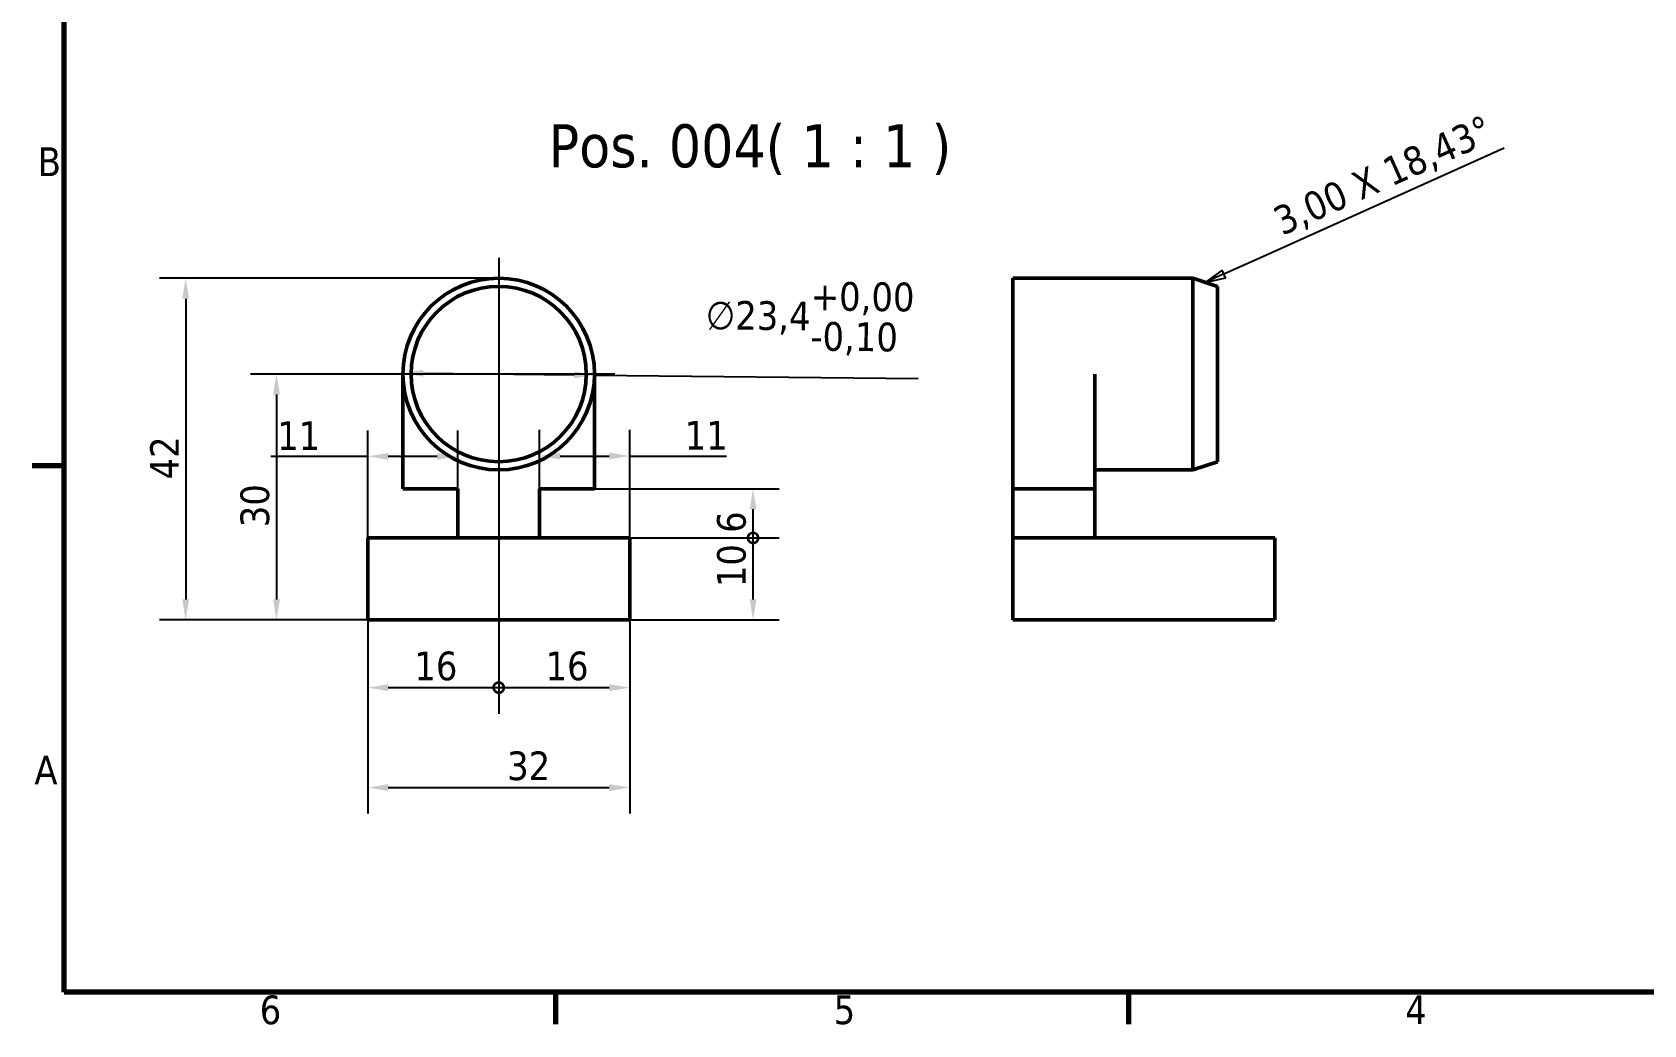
# Model space of a CAD drawing. Header units: millimetres. Extents: x 0 to 420, y 0 to 297.
# Drawn here: x 6.1 to 202.9, y 6 to 127.2 of the extents above; entities that cross this region are included whole.
import ezdxf

# ---------------------------------------------------------------- set-up
doc = ezdxf.new("R2010")
doc.units = ezdxf.units.MM
for name, color, linetype, lineweight in [('Border (ISO)', 7, 'Continuous', 70), ('Center Mark (ISO)', 7, 'Continuous', 25), ('Dimension (ISO)', 7, 'Continuous', 25), ('Symbol (ISO)', 7, 'Continuous', 25), ('Visible (ISO)', 7, 'Continuous', 50)]:
    doc.layers.add(name, color=color, linetype=linetype, lineweight=lineweight)
doc.styles.add('Label Text (ISO)', font='tahoma.ttf')
doc.styles.add('Note Text (ISO)', font='tahoma.ttf')
doc.dimstyles.new('Default (ISO)', dxfattribs={"dimtxt": 3.5, "dimasz": 2.5, "dimexe": 3.175, "dimexo": 0, "dimgap": 0.762, "dimtad": 1, "dimrnd": 1e-08, "dimzin": 0, "dimtxsty": 'Note Text (ISO)', "dimcen": 0.09, "dimdle": 10, "dimclrd": 256, "dimclre": 256, "dimclrt": 256, "dimazin": 0, "dimtfac": 1.001486, "dimtmove": 0, "dimatfit": 3, "dimfxl": 1, "dimtolj": 1, "dimtzin": 0, "dimlwd": -1, "dimlwe": -1, "dimarcsym": 0})

# ---------------------------------------------------------------- blocks, each defined once
blk = doc.blocks.new('Borders Default Border')
at = {"layer": 'Border (ISO)'}
for p, q in [((10, 74.25), (6.1, 74.25)), ((70, 10), (70, 6.1)), ((140, 10), (140, 6.1))]:
    blk.add_line(p, q, dxfattribs=at)
at = {"layer": 'Border (ISO)', "flags": 128}
blk.add_lwpolyline([(10, 10), (10, 287), (410, 287), (410, 10), (10, 10)], dxfattribs=at)
at = {"layer": 'Border (ISO)', "char_height": 3.5, "attachment_point": 7, "style": 'Note Text (ISO)'}
for s, insert in [('B', (6.78, 109.63)), ('A', (6.36, 35.38)), ('6', (33.88, 6.03)), ('5', (103.98, 6.03)), ('4', (173.78, 6.1))]:
    blk.add_mtext(s, dxfattribs=dict(at, insert=insert))
blk = doc.blocks.new('*D35')
at = {"layer": 'Defpoints', "color": 0, "transparency": 16777216}
for p in [(63.07, 97.15), (24.84, 55.45), (47.07, 55.45)]:
    blk.add_point(p, dxfattribs=at)
at = {"layer": 'Dimension (ISO)', "transparency": 16777216}
for p, q in [((63.07, 97.15), (21.66, 97.15)), ((24.84, 94.65), (24.84, 57.95)), ((47.07, 55.45), (21.66, 55.45))]:
    blk.add_line(p, q, dxfattribs=at)
for points in [[(24.42, 94.65), (25.25, 94.65), (24.84, 97.15)], [(24.42, 57.95), (25.25, 57.95), (24.84, 55.45)]]:
    blk.add_solid(points, dxfattribs=at)
at = {"layer": 'Dimension (ISO)', "transparency": 16777216, "insert": (20.5, 72.59), "char_height": 3.5, "attachment_point": 1, "rotation": 90, "style": 'Note Text (ISO)'}
blk.add_mtext('\\A1;42', dxfattribs=at)
blk = doc.blocks.new('*D36')
at = {"layer": 'Defpoints', "color": 0, "transparency": 16777216}
for p in [(47.07, 55.45), (79.07, 55.45), (79.07, 34.98)]:
    blk.add_point(p, dxfattribs=at)
at = {"layer": 'Dimension (ISO)', "transparency": 16777216}
for p, q in [((47.07, 55.45), (47.07, 31.8)), ((79.07, 55.45), (79.07, 31.8)), ((49.57, 34.98), (76.57, 34.98))]:
    blk.add_line(p, q, dxfattribs=at)
for points in [[(49.57, 35.4), (49.57, 34.56), (47.07, 34.98)], [(76.57, 35.4), (76.57, 34.56), (79.07, 34.98)]]:
    blk.add_solid(points, dxfattribs=at)
at = {"layer": 'Dimension (ISO)', "transparency": 16777216, "insert": (64.1, 39.39), "char_height": 3.5, "attachment_point": 1, "style": 'Note Text (ISO)'}
blk.add_mtext('\\A1;32', dxfattribs=at)
blk = doc.blocks.new('*D37')
at = {"layer": 'Defpoints', "color": 0, "transparency": 16777216}
for p in [(63.07, 85.45), (35.93, 55.45), (47.07, 55.45)]:
    blk.add_point(p, dxfattribs=at)
at = {"layer": 'Dimension (ISO)', "transparency": 16777216}
for p, q in [((63.07, 85.45), (32.76, 85.45)), ((35.93, 82.95), (35.93, 57.95)), ((47.07, 55.45), (32.76, 55.45))]:
    blk.add_line(p, q, dxfattribs=at)
for points in [[(35.52, 82.95), (36.35, 82.95), (35.93, 85.45)], [(35.52, 57.95), (36.35, 57.95), (35.93, 55.45)]]:
    blk.add_solid(points, dxfattribs=at)
at = {"layer": 'Dimension (ISO)', "transparency": 16777216, "insert": (31.53, 66.76), "char_height": 3.5, "attachment_point": 1, "rotation": 90, "style": 'Note Text (ISO)'}
blk.add_mtext('\\A1;30', dxfattribs=at)
blk = doc.blocks.new('*D38')
at = {"layer": 'Defpoints', "color": 0, "transparency": 16777216}
for p in [(51.37, 85.58), (74.77, 85.33)]:
    blk.add_point(p, dxfattribs=at)
at = {"layer": 'Dimension (ISO)', "transparency": 16777216}
for p, q in [((53.87, 85.55), (72.27, 85.36)), ((74.77, 85.33), (114.29, 84.9))]:
    blk.add_line(p, q, dxfattribs=at)
for points in [[(53.87, 85.97), (53.86, 85.14), (51.37, 85.58)], [(72.27, 85.77), (72.26, 84.94), (74.77, 85.33)]]:
    blk.add_solid(points, dxfattribs=at)
at = {"layer": 'Dimension (ISO)', "transparency": 16777216, "insert": (88.41, 96.88), "char_height": 3.5, "attachment_point": 1, "rotation": 359.3849, "style": 'Note Text (ISO)'}
blk.add_mtext('\\A1;∅23,4{\\H3.5052;\\S+0,00^ -0,10;}', dxfattribs=at)
blk = doc.blocks.new('Chamfer Note2')
at = {"layer": 'Symbol (ISO)'}
for p, q in [((156.11, 99.69), (185.87, 113.06)), ((151.64, 97.68), (156.11, 99.69)), ((151.43, 98.14), (149.36, 96.65)), ((151.64, 97.68), (149.36, 96.65)), ((149.36, 96.65), (151.84, 97.22)), ((151.84, 97.22), (151.43, 98.14))]:
    blk.add_line(p, q, dxfattribs=at)
at = {"layer": 'Symbol (ISO)', "flags": 128}
blk.add_lwpolyline([(151.43, 98.14), (149.36, 96.65), (151.84, 97.22), (151.43, 98.14)], dxfattribs=at)
at = {"layer": 'Symbol (ISO)'}
blk.add_solid([(151.43, 98.14), (149.36, 96.65), (151.84, 97.22), (151.43, 98.14)], dxfattribs=at)
at = {"layer": 'Symbol (ISO)', "insert": (158.97, 101.81), "char_height": 3.5, "attachment_point": 7, "rotation": 24.2014, "style": 'Note Text (ISO)'}
blk.add_mtext('3,00 X 18,43°', dxfattribs=at)
blk = doc.blocks.new('_DotSmall')
at = {"color": 0, "linetype": 'ByBlock', "const_width": 0.5}
blk.add_lwpolyline([(-0.0625, 0, 1), (0.0625, 0, 1)], format="xyb", close=True, dxfattribs=at)
blk = doc.blocks.new('*D40')
at = {"layer": 'Defpoints', "color": 0, "transparency": 16777216}
for p in [(63.07, 85.45), (47.07, 55.45), (63.07, 47.18)]:
    blk.add_point(p, dxfattribs=at)
at = {"layer": 'Dimension (ISO)', "transparency": 16777216}
for p, q in [((63.07, 85.45), (63.07, 44)), ((47.07, 55.45), (47.07, 44)), ((49.57, 47.18), (63.07, 47.18))]:
    blk.add_line(p, q, dxfattribs=at)
blk.add_solid([(49.57, 47.6), (49.57, 46.76), (47.07, 47.18)], dxfattribs=at)
at = {"layer": 'Dimension (ISO)', "transparency": 16777216, "xscale": 2.5, "yscale": 2.5, "zscale": 2.5}
blk.add_blockref('_DotSmall', (63.07, 47.18), dxfattribs=at)
at = {"layer": 'Dimension (ISO)', "transparency": 16777216, "insert": (52.77, 51.58), "char_height": 3.5, "attachment_point": 1, "style": 'Note Text (ISO)'}
blk.add_mtext('\\A1;16', dxfattribs=at)
blk = doc.blocks.new('*D41')
at = {"layer": 'Defpoints', "color": 0, "transparency": 16777216}
for p in [(63.07, 85.45), (79.07, 55.45), (79.07, 47.18)]:
    blk.add_point(p, dxfattribs=at)
at = {"layer": 'Dimension (ISO)', "transparency": 16777216}
for p, q in [((63.07, 85.45), (63.07, 44)), ((79.07, 55.45), (79.07, 44)), ((63.07, 47.18), (76.57, 47.18))]:
    blk.add_line(p, q, dxfattribs=at)
blk.add_solid([(76.57, 47.6), (76.57, 46.76), (79.07, 47.18)], dxfattribs=at)
at = {"layer": 'Dimension (ISO)', "transparency": 16777216, "xscale": 2.5, "yscale": 2.5, "zscale": 2.5, "rotation": 180}
blk.add_blockref('_DotSmall', (63.07, 47.18), dxfattribs=at)
at = {"layer": 'Dimension (ISO)', "transparency": 16777216, "insert": (68.79, 51.58), "char_height": 3.5, "attachment_point": 1, "style": 'Note Text (ISO)'}
blk.add_mtext('\\A1;16', dxfattribs=at)
blk = doc.blocks.new('*D42')
at = {"layer": 'Defpoints', "color": 0, "transparency": 16777216}
for p in [(79.07, 65.45), (94.13, 65.45), (79.07, 55.45)]:
    blk.add_point(p, dxfattribs=at)
at = {"layer": 'Dimension (ISO)', "transparency": 16777216}
for p, q in [((79.07, 65.45), (97.31, 65.45)), ((94.13, 57.95), (94.13, 65.45)), ((79.07, 55.45), (97.31, 55.45))]:
    blk.add_line(p, q, dxfattribs=at)
blk.add_solid([(93.72, 57.95), (94.55, 57.95), (94.13, 55.45)], dxfattribs=at)
at = {"layer": 'Dimension (ISO)', "transparency": 16777216, "xscale": 2.5, "yscale": 2.5, "zscale": 2.5, "rotation": 90}
blk.add_blockref('_DotSmall', (94.13, 65.45), dxfattribs=at)
at = {"layer": 'Dimension (ISO)', "transparency": 16777216, "insert": (89.73, 59.44), "char_height": 3.5, "attachment_point": 1, "rotation": 90, "style": 'Note Text (ISO)'}
blk.add_mtext('\\A1;10', dxfattribs=at)
blk = doc.blocks.new('*D43')
at = {"layer": 'Defpoints', "color": 0, "transparency": 16777216}
for p in [(74.77, 71.45), (94.13, 71.45), (79.07, 65.45)]:
    blk.add_point(p, dxfattribs=at)
at = {"layer": 'Dimension (ISO)', "transparency": 16777216}
for p, q in [((74.77, 71.45), (97.31, 71.45)), ((94.13, 65.45), (94.13, 68.95)), ((79.07, 65.45), (97.31, 65.45))]:
    blk.add_line(p, q, dxfattribs=at)
blk.add_solid([(93.72, 68.95), (94.55, 68.95), (94.13, 71.45)], dxfattribs=at)
at = {"layer": 'Dimension (ISO)', "transparency": 16777216, "xscale": 2.5, "yscale": 2.5, "zscale": 2.5, "rotation": 270}
blk.add_blockref('_DotSmall', (94.13, 65.45), dxfattribs=at)
at = {"layer": 'Dimension (ISO)', "transparency": 16777216, "insert": (89.73, 66.07), "char_height": 3.5, "attachment_point": 1, "rotation": 90, "style": 'Note Text (ISO)'}
blk.add_mtext('\\A1;6', dxfattribs=at)
blk = doc.blocks.new('*D44')
at = {"layer": 'Defpoints', "color": 0, "transparency": 16777216}
for p in [(58.07, 75.41), (58.07, 71.45), (47.07, 65.45)]:
    blk.add_point(p, dxfattribs=at)
at = {"layer": 'Dimension (ISO)', "transparency": 16777216}
for p, q in [((47.07, 65.45), (47.07, 78.58)), ((58.07, 71.45), (58.07, 78.58)), ((47.07, 75.41), (35.26, 75.41)), ((55.57, 75.41), (49.57, 75.41))]:
    blk.add_line(p, q, dxfattribs=at)
for points in [[(49.57, 75.82), (49.57, 74.99), (47.07, 75.41)], [(55.57, 75.82), (55.57, 74.99), (58.07, 75.41)]]:
    blk.add_solid(points, dxfattribs=at)
at = {"layer": 'Dimension (ISO)', "transparency": 16777216, "insert": (36.02, 79.68), "char_height": 3.5, "attachment_point": 1, "style": 'Note Text (ISO)'}
blk.add_mtext('\\A1;11', dxfattribs=at)
blk = doc.blocks.new('*D45')
at = {"layer": 'Defpoints', "color": 0, "transparency": 16777216}
for p in [(79.07, 75.45), (68.07, 71.45), (79.07, 65.45)]:
    blk.add_point(p, dxfattribs=at)
at = {"layer": 'Dimension (ISO)', "transparency": 16777216}
for p, q in [((68.07, 71.45), (68.07, 78.63)), ((79.07, 65.45), (79.07, 78.63)), ((70.57, 75.45), (76.57, 75.45)), ((79.07, 75.45), (90.88, 75.45))]:
    blk.add_line(p, q, dxfattribs=at)
for points in [[(70.57, 75.87), (70.57, 75.04), (68.07, 75.45)], [(76.57, 75.87), (76.57, 75.04), (79.07, 75.45)]]:
    blk.add_solid(points, dxfattribs=at)
at = {"layer": 'Dimension (ISO)', "transparency": 16777216, "insert": (85.78, 79.73), "char_height": 3.5, "attachment_point": 1, "style": 'Note Text (ISO)'}
blk.add_mtext('\\A1;11', dxfattribs=at)

msp = doc.modelspace()

# ---------------------------------------------------------------- linework, layer by layer
at = {"layer": 'Center Mark (ISO)', "linetype": 'Continuous'}
for p, q in [((63.068, 99.655), (63.068, 71.255)), ((77.268, 85.455), (48.868, 85.455))]:
    msp.add_line(p, q, dxfattribs=at)
at = {"layer": 'Visible (ISO)'}
for p, q in [((125.858, 97.155), (125.858, 85.455)), ((125.858, 97.155), (147.858, 97.155)), ((147.858, 73.755), (147.858, 97.155)), ((150.858, 96.155), (147.858, 97.155)), ((150.858, 96.155), (150.858, 74.755)), ((51.368, 71.455), (51.368, 85.455)), ((74.768, 85.455), (74.768, 71.455)), ((125.858, 71.455), (125.858, 85.455)), ((135.858, 71.455), (135.858, 85.455)), ((135.858, 73.755), (147.858, 73.755)), ((150.858, 74.755), (147.858, 73.755)), ((51.368, 71.455), (58.068, 71.455)), ((58.068, 71.455), (58.068, 65.455)), ((68.068, 65.455), (68.068, 71.455)), ((68.068, 71.455), (74.768, 71.455)), ((125.858, 71.455), (135.858, 71.455)), ((125.858, 65.455), (125.858, 71.455)), ((135.858, 71.455), (135.858, 65.455)), ((47.068, 65.455), (47.068, 55.455)), ((79.068, 65.455), (47.068, 65.455)), ((79.068, 65.455), (79.068, 55.455)), ((125.858, 65.455), (125.858, 55.455)), ((157.858, 65.455), (125.858, 65.455)), ((157.858, 65.455), (157.858, 55.455)), ((79.068, 55.455), (47.068, 55.455)), ((157.858, 55.455), (125.858, 55.455))]:
    msp.add_line(p, q, dxfattribs=at)
for radius in [11.7, 10.7]:
    msp.add_circle((63.068, 85.455), radius, dxfattribs=at)

# ---------------------------------------------------------------- block references
msp.add_blockref('Borders Default Border', (0, 0))
at = {"layer": 'Symbol (ISO)'}
msp.add_blockref('Chamfer Note2', (0, 0), dxfattribs=at)

# ---------------------------------------------------------------- texts
at = {"layer": 'Symbol (ISO)', "insert": (69.166, 109.745), "char_height": 5.25, "attachment_point": 7, "style": 'Label Text (ISO)'}
msp.add_mtext('Pos. 004( 1 : 1 )', dxfattribs=at)

# ---------------------------------------------------------------- dimensions: what is measured, and where the dimension line sits
at = {"layer": 'Dimension (ISO)'}
for base, p1, p2, angle, override, picture, middle in [((24.838, 55.455), (63.068, 97.155), (47.068, 55.455), 90, {"dimgap": 0.762, "dimdec": 0, "dimtol": 0, "dimlim": 0, "dimtp": 0, "dimtm": 0, "dimtdec": 2, "dimtofl": 0, "dimatfit": 1}, '*D35', (24.838, 75.067)), ((35.934, 55.455), (63.068, 85.455), (47.068, 55.455), 90, {"dimgap": 0.762, "dimdec": 0, "dimtol": 0, "dimlim": 0, "dimtp": 0, "dimtm": 0, "dimtdec": 2, "dimtofl": 0, "dimatfit": 1}, '*D37', (35.934, 69.179)), ((63.068, 47.178), (47.068, 55.455), (63.068, 85.455), 180, {"dimgap": 0.762, "dimdec": 0, "dimblk2": 'DotSmall', "dimsah": 1, "dimdle": 0, "dimtol": 0, "dimlim": 0, "dimtp": 0, "dimtm": 0, "dimtdec": 2, "dimtofl": 0, "dimatfit": 1}, '*D40', (55.058, 47.178)), ((79.068, 47.178), (63.068, 85.455), (79.068, 55.455), 180, {"dimgap": 0.762, "dimdec": 0, "dimblk1": 'DotSmall', "dimsah": 1, "dimdle": 0, "dimtol": 0, "dimlim": 0, "dimtp": 0, "dimtm": 0, "dimtdec": 2, "dimtofl": 0, "dimatfit": 1}, '*D41', (71.078, 47.178)), ((58.068, 75.407), (47.068, 65.455), (58.068, 71.455), 180, {"dimgap": 0.762, "dimdec": 0, "dimtol": 0, "dimlim": 0, "dimtp": 0, "dimtm": 0, "dimtdec": 2, "dimtofl": 0, "dimatfit": 2}, '*D44', (38.185, 75.407)), ((79.068, 75.455), (68.068, 71.455), (79.068, 65.455), 180, {"dimgap": 0.762, "dimdec": 0, "dimtol": 0, "dimlim": 0, "dimtp": 0, "dimtm": 0, "dimtdec": 2, "dimtofl": 0, "dimatfit": 2}, '*D45', (87.952, 75.455)), ((94.133, 71.455), (79.068, 65.455), (74.768, 71.455), 90, {"dimgap": 0.762, "dimdec": 0, "dimblk1": 'DotSmall', "dimsah": 1, "dimdle": 0, "dimtol": 0, "dimlim": 0, "dimtp": 0, "dimtm": 0, "dimtdec": 2, "dimtofl": 1, "dimatfit": 1}, '*D43', (94.133, 67.205)), ((94.133, 65.455), (79.068, 55.455), (79.068, 65.455), 90, {"dimgap": 0.762, "dimdec": 0, "dimblk2": 'DotSmall', "dimsah": 1, "dimdle": 0, "dimtol": 0, "dimlim": 0, "dimtp": 0, "dimtm": 0, "dimtdec": 2, "dimtofl": 0, "dimatfit": 1}, '*D42', (94.133, 61.705)), ((79.068, 34.979), (47.068, 55.455), (79.068, 55.455), 180, {"dimgap": 0.762, "dimdec": 0, "dimtol": 0, "dimlim": 0, "dimtp": 0, "dimtm": 0, "dimtdec": 2, "dimtofl": 0, "dimatfit": 1}, '*D36', (66.512, 34.979))]:
    dim = msp.add_linear_dim(base=base, p1=p1, p2=p2, angle=angle, dimstyle='Default (ISO)', override=override, dxfattribs=at)
    dim.commit()
    dim.dimension.update_dxf_attribs({"geometry": picture, "text_midpoint": middle, "dimtype": 160})
dim = msp.add_diameter_dim_2p(p1=(51.369, 85.58), p2=(74.768, 85.329), dimstyle='Default (ISO)', override={"dimgap": 0.762, "dimdec": 1, "dimlfac": 1, "dimtol": 1, "dimlim": 0, "dimtp": 0, "dimtm": 0.1, "dimtdec": 2, "dimatfit": 2}, dxfattribs=at)
dim.commit()
dim.dimension.update_dxf_attribs({"geometry": '*D38', "text_midpoint": (100.903, 85.049), "dimtype": 163})

doc.saveas('drawing.dxf')
